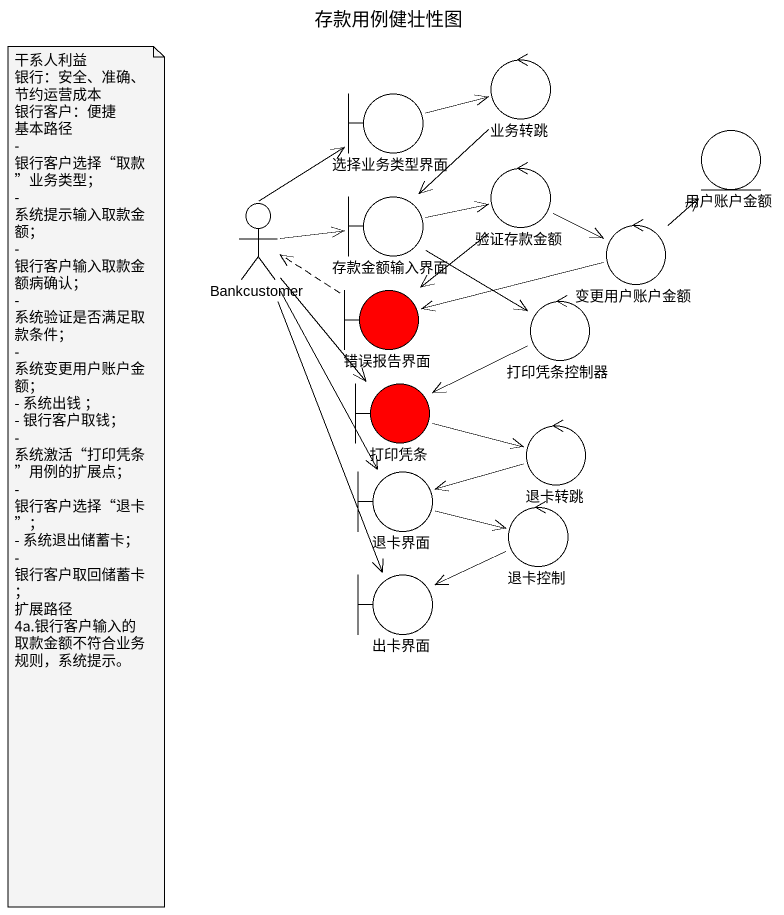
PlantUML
@startuml
title 存款用例健壮性图
boundary 选择业务类型界面
control 业务转跳
control 验证存款金额
entity 用户账户金额
actor Bankcustomer
boundary 存款金额输入界面
control 变更用户账户金额
boundary 错误报告界面 #FF0000
control 打印凭条控制器
boundary 打印凭条 #FF0000
boundary 退卡界面
control 退卡转跳
control 退卡控制
boundary 出卡界面
选择业务类型界面 -right-> 业务转跳
业务转跳 --> 存款金额输入界面
验证存款金额 -right-> 变更用户账户金额
验证存款金额 --> 错误报告界面
Bankcustomer -up-> 选择业务类型界面
Bankcustomer -right-> 存款金额输入界面
Bankcustomer --> 打印凭条
Bankcustomer --> 退卡界面
Bankcustomer --> 出卡界面
存款金额输入界面 -right-> 验证存款金额
存款金额输入界面 --> 打印凭条控制器
变更用户账户金额 -up-> 用户账户金额
变更用户账户金额 -left-> 错误报告界面
错误报告界面 .left.> Bankcustomer
打印凭条控制器 -left-> 打印凭条
打印凭条 -right-> 退卡转跳
退卡界面 -right-> 退卡控制
退卡转跳 -left-> 退卡界面
退卡控制 -left-> 出卡界面
note as N1
  干系人利益
  银行：安全、准确、节约运营成本
  银行客户：便捷
  基本路径
  - 银行客户选择“取款”业务类型；
  - 系统提示输入取款金额；
  - 银行客户输入取款金额病确认；
  - 系统验证是否满足取款条件；
  - 系统变更用户账户金额；
  - 系统出钱 ；
  - 银行客户取钱；
  - 系统激活“打印凭条”用例的扩展点；
  - 银行客户选择“退卡”；
  - 系统退出储蓄卡；
  - 银行客户取回储蓄卡；
  扩展路径
  4a.银行客户输入的取款金额不符合业务规则，系统提示。
end note
@enduml
